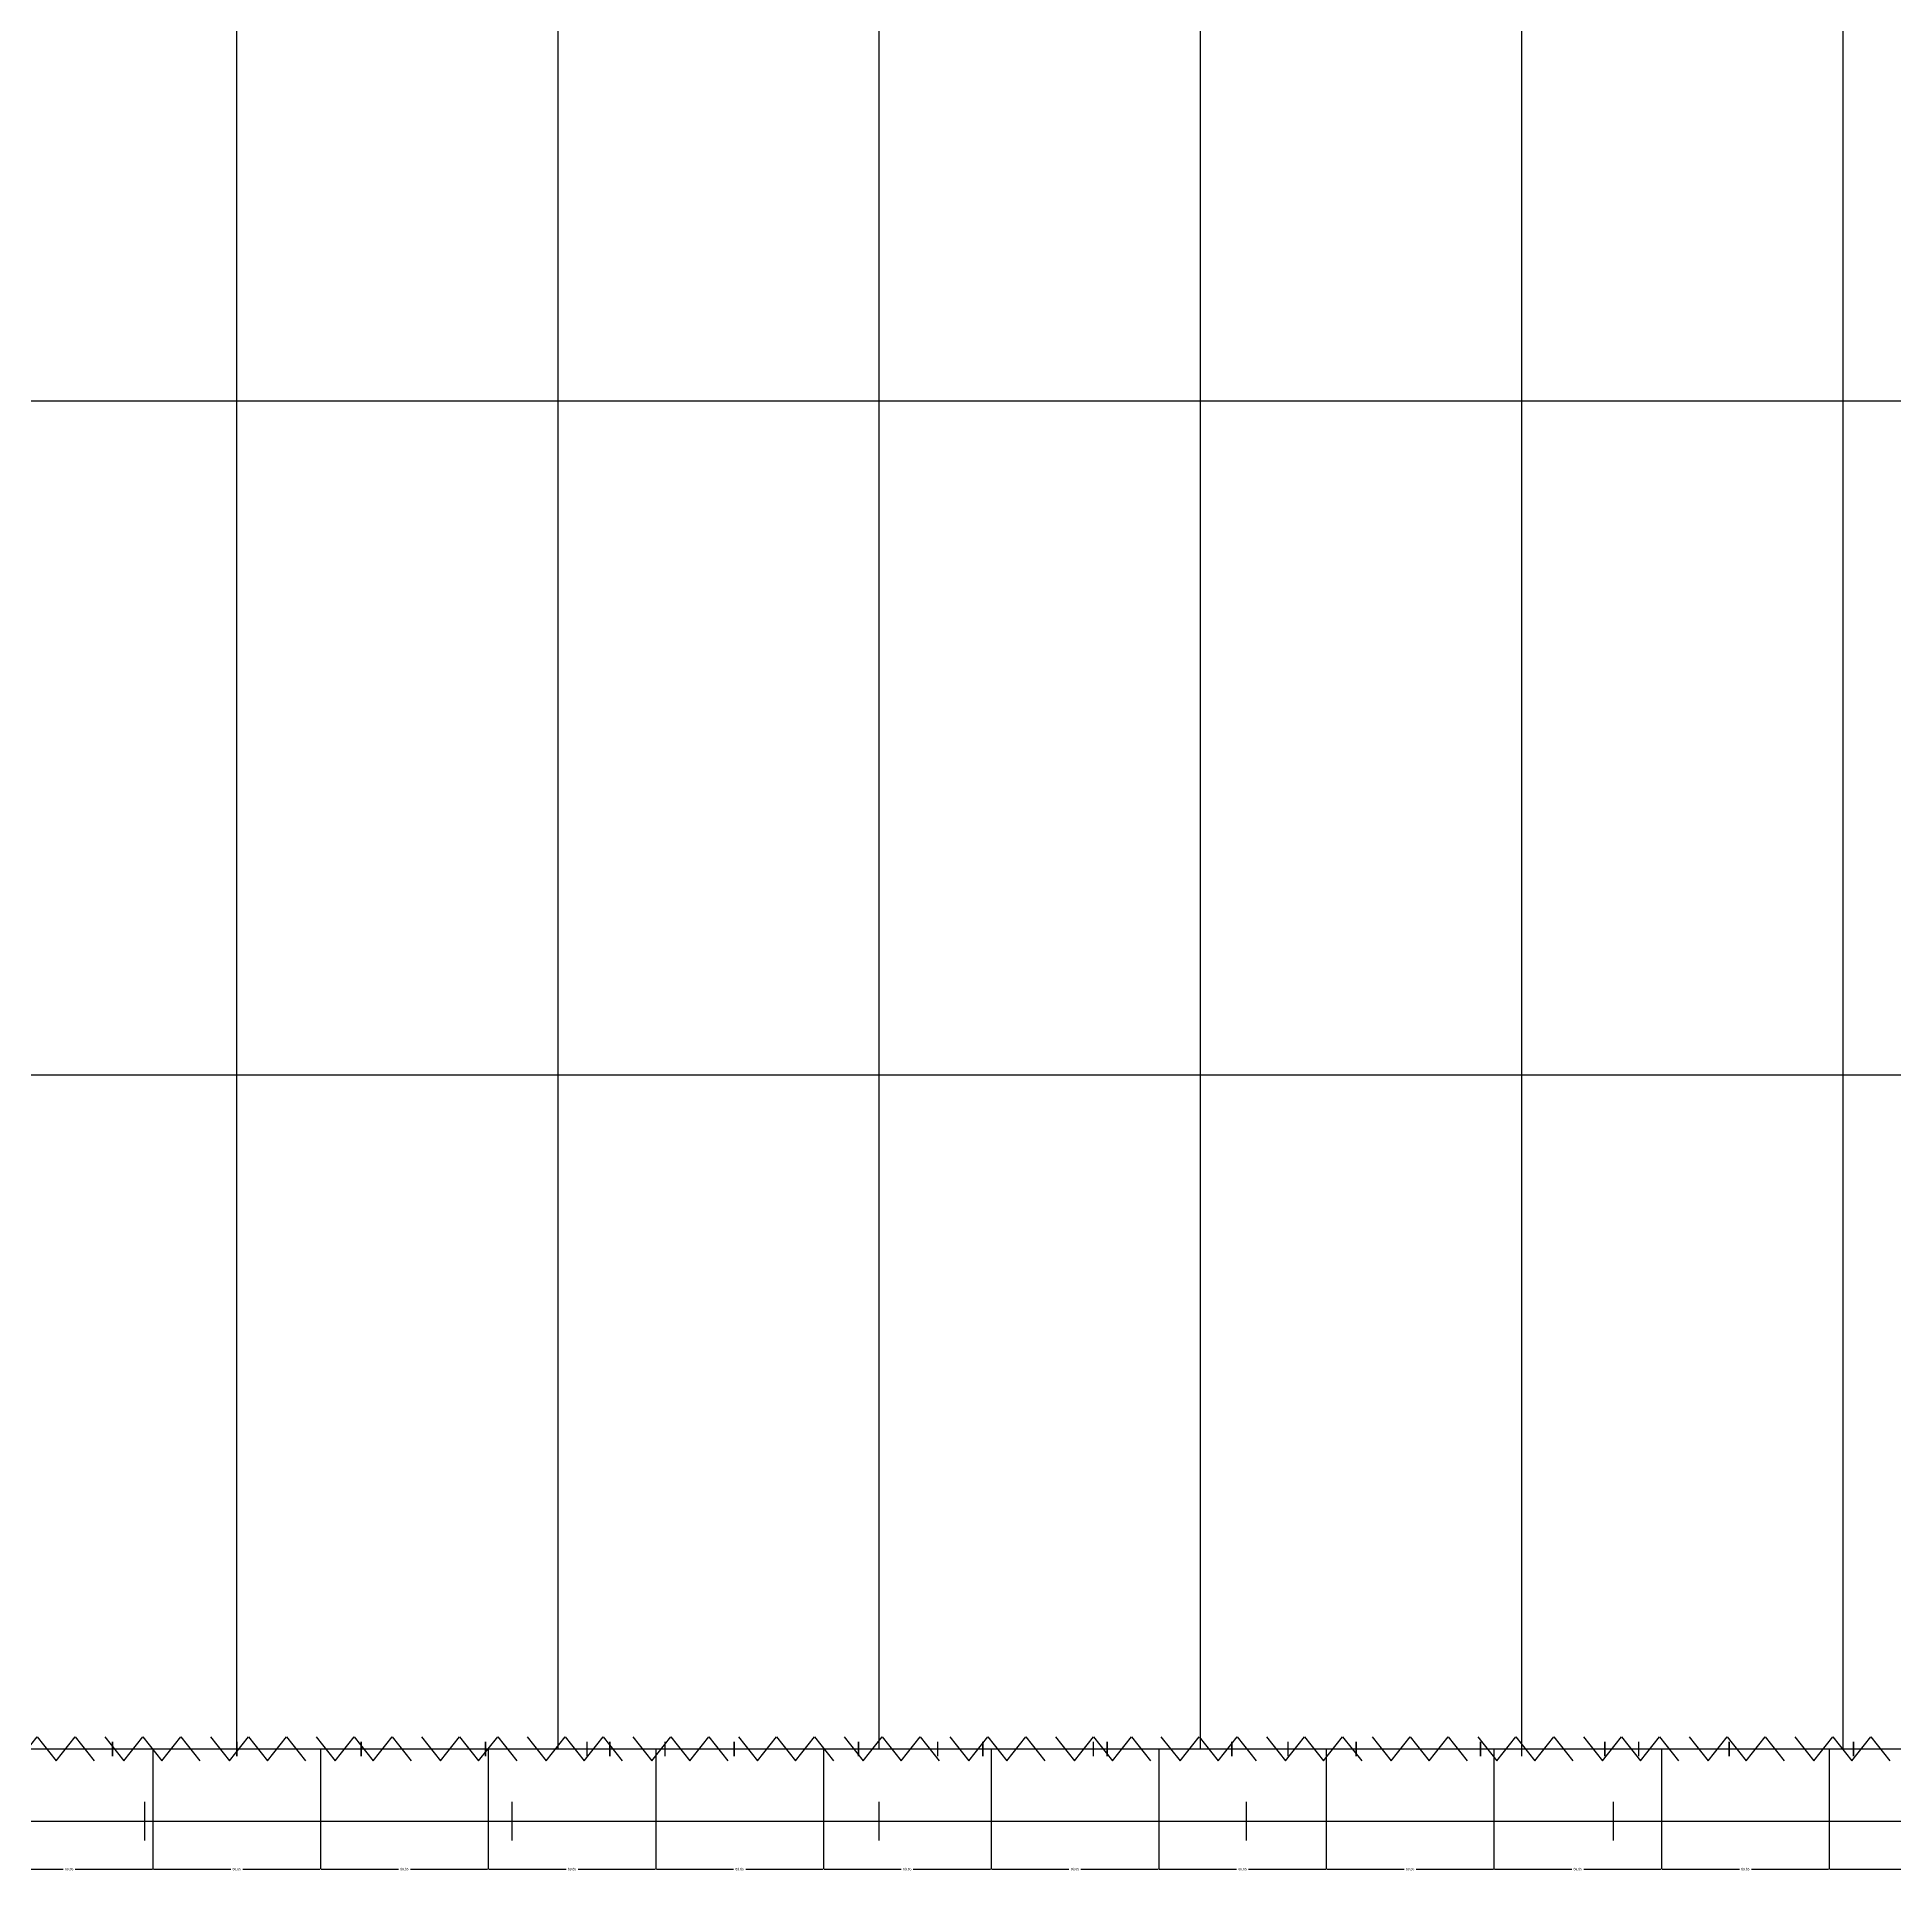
# Model space of a CAD drawing. Header units: inches. Extents: x -5298 to 11252, y 8210 to 22495.
# Drawn here: x 8294 to 9066, y 11463 to 12225 of the extents above; entities that cross this region are included whole.
import ezdxf

# ---------------------------------------------------------------- set-up
doc = ezdxf.new("R2010")
doc.units = ezdxf.units.IN
doc.header["$LTSCALE"] = 55
doc.header["$MEASUREMENT"] = 0
doc.layers.get('Defpoints').update_dxf_attribs({"color": 40})
for name, color, linetype in [('BEAM', 3, 'Continuous'), ('break', 1, 'Continuous'), ('D7', 2, 'Continuous'), ('dim', 2, 'Continuous'), ('IRON', 1, 'Continuous'), ('MABAT', 4, 'Continuous')]:
    doc.layers.add(name, color=color, linetype=linetype)
doc.layers.add('W-Conc', color=3, linetype='Continuous', lineweight=40)
doc.styles.get("Standard").update_dxf_attribs({"font": 'arial.ttf'})
doc.dimstyles.get("Standard").update_dxf_attribs({"dimtxt": 2.5, "dimasz": 2.5, "dimexe": 1.25, "dimexo": 0.625, "dimtad": 1, "dimtxsty": 'Standard', "dimcen": 2.5, "dimazin": 3, "dimtfac": 1, "dimtmove": 0, "dimatfit": 3})

# ---------------------------------------------------------------- blocks, each defined once
blk = doc.blocks.new('_CLOSEDFILLED')
at = {"color": 0, "linetype": 'BYBLOCK'}
blk.add_solid([(-1, 0.2), (0, 0), (-1, -0.2)], dxfattribs=at)
blk = doc.blocks.new('*D11')
at = {"color": 2}
for p, q in [((8272.96, 11513.24), (8272.96, 11463.24)), ((8342.61, 11513.24), (8342.61, 11463.24)), ((8273.21, 11463.24), (8305.29, 11463.24)), ((8310.29, 11463.24), (8342.36, 11463.24))]:
    blk.add_line(p, q, dxfattribs=at)
at = {"layer": 'Defpoints'}
for p in [(8272.96, 11513.24), (8342.61, 11513.24), (8272.96, 11463.24)]:
    blk.add_point(p, dxfattribs=at)
at = {"layer": 'dim', "color": 2, "xscale": 0.25, "yscale": 0.25, "rotation": 180}
blk.add_blockref('_CLOSEDFILLED', (8272.96, 11463.24), dxfattribs=at)
at = {"layer": 'dim', "color": 2, "xscale": 0.25, "yscale": 0.25}
blk.add_blockref('_CLOSEDFILLED', (8342.61, 11463.24), dxfattribs=at)
at = {"layer": 'dim', "color": 0, "insert": (8307.79, 11463.24), "char_height": 1, "attachment_point": 5}
blk.add_mtext('69,65', dxfattribs=at)
blk = doc.blocks.new('*D12')
at = {"color": 2}
for p, q in [((8342.61, 11513.24), (8342.61, 11463.24)), ((8412.26, 11513.24), (8412.26, 11463.24)), ((8342.86, 11463.24), (8374.94, 11463.24)), ((8379.94, 11463.24), (8412.01, 11463.24))]:
    blk.add_line(p, q, dxfattribs=at)
at = {"layer": 'Defpoints'}
for p in [(8342.61, 11513.24), (8412.26, 11513.24), (8342.61, 11463.24)]:
    blk.add_point(p, dxfattribs=at)
at = {"layer": 'dim', "color": 2, "xscale": 0.25, "yscale": 0.25, "rotation": 180}
blk.add_blockref('_CLOSEDFILLED', (8342.61, 11463.24), dxfattribs=at)
at = {"layer": 'dim', "color": 2, "xscale": 0.25, "yscale": 0.25}
blk.add_blockref('_CLOSEDFILLED', (8412.26, 11463.24), dxfattribs=at)
at = {"layer": 'dim', "color": 0, "insert": (8377.44, 11463.24), "char_height": 1, "attachment_point": 5}
blk.add_mtext('69,65', dxfattribs=at)
blk = doc.blocks.new('*D13')
at = {"color": 2}
for p, q in [((8412.26, 11513.24), (8412.26, 11463.24)), ((8481.91, 11513.24), (8481.91, 11463.24)), ((8412.51, 11463.24), (8444.59, 11463.24)), ((8449.59, 11463.24), (8481.66, 11463.24))]:
    blk.add_line(p, q, dxfattribs=at)
at = {"layer": 'Defpoints'}
for p in [(8412.26, 11513.24), (8481.91, 11513.24), (8412.26, 11463.24)]:
    blk.add_point(p, dxfattribs=at)
at = {"layer": 'dim', "color": 2, "xscale": 0.25, "yscale": 0.25, "rotation": 180}
blk.add_blockref('_CLOSEDFILLED', (8412.26, 11463.24), dxfattribs=at)
at = {"layer": 'dim', "color": 2, "xscale": 0.25, "yscale": 0.25}
blk.add_blockref('_CLOSEDFILLED', (8481.91, 11463.24), dxfattribs=at)
at = {"layer": 'dim', "color": 0, "insert": (8447.09, 11463.24), "char_height": 1, "attachment_point": 5}
blk.add_mtext('69,65', dxfattribs=at)
blk = doc.blocks.new('*D14')
at = {"color": 2}
for p, q in [((8481.91, 11513.24), (8481.91, 11463.24)), ((8551.56, 11513.24), (8551.56, 11463.24)), ((8482.16, 11463.24), (8514.24, 11463.24)), ((8519.24, 11463.24), (8551.31, 11463.24))]:
    blk.add_line(p, q, dxfattribs=at)
at = {"layer": 'Defpoints'}
for p in [(8481.91, 11513.24), (8551.56, 11513.24), (8481.91, 11463.24)]:
    blk.add_point(p, dxfattribs=at)
at = {"layer": 'dim', "color": 2, "xscale": 0.25, "yscale": 0.25, "rotation": 180}
blk.add_blockref('_CLOSEDFILLED', (8481.91, 11463.24), dxfattribs=at)
at = {"layer": 'dim', "color": 2, "xscale": 0.25, "yscale": 0.25}
blk.add_blockref('_CLOSEDFILLED', (8551.56, 11463.24), dxfattribs=at)
at = {"layer": 'dim', "color": 0, "insert": (8516.74, 11463.24), "char_height": 1, "attachment_point": 5}
blk.add_mtext('69,65', dxfattribs=at)
blk = doc.blocks.new('*D15')
at = {"color": 2}
for p, q in [((8551.56, 11513.24), (8551.56, 11463.24)), ((8621.21, 11513.24), (8621.21, 11463.24)), ((8551.81, 11463.24), (8583.89, 11463.24)), ((8588.89, 11463.24), (8620.96, 11463.24))]:
    blk.add_line(p, q, dxfattribs=at)
at = {"layer": 'Defpoints'}
for p in [(8551.56, 11513.24), (8621.21, 11513.24), (8551.56, 11463.24)]:
    blk.add_point(p, dxfattribs=at)
at = {"layer": 'dim', "color": 2, "xscale": 0.25, "yscale": 0.25, "rotation": 180}
blk.add_blockref('_CLOSEDFILLED', (8551.56, 11463.24), dxfattribs=at)
at = {"layer": 'dim', "color": 2, "xscale": 0.25, "yscale": 0.25}
blk.add_blockref('_CLOSEDFILLED', (8621.21, 11463.24), dxfattribs=at)
at = {"layer": 'dim', "color": 0, "insert": (8586.39, 11463.24), "char_height": 1, "attachment_point": 5}
blk.add_mtext('69,65', dxfattribs=at)
blk = doc.blocks.new('*D16')
at = {"color": 2}
for p, q in [((8621.21, 11513.24), (8621.21, 11463.24)), ((8690.86, 11513.24), (8690.86, 11463.24)), ((8621.46, 11463.24), (8653.53, 11463.24)), ((8658.53, 11463.24), (8690.61, 11463.24))]:
    blk.add_line(p, q, dxfattribs=at)
at = {"layer": 'Defpoints'}
for p in [(8621.21, 11513.24), (8690.86, 11513.24), (8621.21, 11463.24)]:
    blk.add_point(p, dxfattribs=at)
at = {"layer": 'dim', "color": 2, "xscale": 0.25, "yscale": 0.25, "rotation": 180}
blk.add_blockref('_CLOSEDFILLED', (8621.21, 11463.24), dxfattribs=at)
at = {"layer": 'dim', "color": 2, "xscale": 0.25, "yscale": 0.25}
blk.add_blockref('_CLOSEDFILLED', (8690.86, 11463.24), dxfattribs=at)
at = {"layer": 'dim', "color": 0, "insert": (8656.03, 11463.24), "char_height": 1, "attachment_point": 5}
blk.add_mtext('69,65', dxfattribs=at)
blk = doc.blocks.new('*D17')
at = {"color": 2}
for p, q in [((8690.86, 11513.24), (8690.86, 11463.24)), ((8760.51, 11513.24), (8760.51, 11463.24)), ((8691.11, 11463.24), (8723.18, 11463.24)), ((8728.18, 11463.24), (8760.26, 11463.24))]:
    blk.add_line(p, q, dxfattribs=at)
at = {"layer": 'Defpoints'}
for p in [(8690.86, 11513.24), (8760.51, 11513.24), (8690.86, 11463.24)]:
    blk.add_point(p, dxfattribs=at)
at = {"layer": 'dim', "color": 2, "xscale": 0.25, "yscale": 0.25, "rotation": 180}
blk.add_blockref('_CLOSEDFILLED', (8690.86, 11463.24), dxfattribs=at)
at = {"layer": 'dim', "color": 2, "xscale": 0.25, "yscale": 0.25}
blk.add_blockref('_CLOSEDFILLED', (8760.51, 11463.24), dxfattribs=at)
at = {"layer": 'dim', "color": 0, "insert": (8725.68, 11463.24), "char_height": 1, "attachment_point": 5}
blk.add_mtext('69,65', dxfattribs=at)
blk = doc.blocks.new('*D18')
at = {"color": 2}
for p, q in [((8760.51, 11513.24), (8760.51, 11463.24)), ((8830.16, 11513.24), (8830.16, 11463.24)), ((8760.76, 11463.24), (8792.83, 11463.24)), ((8797.83, 11463.24), (8829.91, 11463.24))]:
    blk.add_line(p, q, dxfattribs=at)
at = {"layer": 'Defpoints'}
for p in [(8760.51, 11513.24), (8830.16, 11513.24), (8760.51, 11463.24)]:
    blk.add_point(p, dxfattribs=at)
at = {"layer": 'dim', "color": 2, "xscale": 0.25, "yscale": 0.25, "rotation": 180}
blk.add_blockref('_CLOSEDFILLED', (8760.51, 11463.24), dxfattribs=at)
at = {"layer": 'dim', "color": 2, "xscale": 0.25, "yscale": 0.25}
blk.add_blockref('_CLOSEDFILLED', (8830.16, 11463.24), dxfattribs=at)
at = {"layer": 'dim', "color": 0, "insert": (8795.33, 11463.24), "char_height": 1, "attachment_point": 5}
blk.add_mtext('69,65', dxfattribs=at)
blk = doc.blocks.new('*D19')
at = {"color": 2}
for p, q in [((8830.16, 11513.24), (8830.16, 11463.24)), ((8899.81, 11513.24), (8899.81, 11463.24)), ((8830.41, 11463.24), (8862.48, 11463.24)), ((8867.48, 11463.24), (8899.56, 11463.24))]:
    blk.add_line(p, q, dxfattribs=at)
at = {"layer": 'Defpoints'}
for p in [(8830.16, 11513.24), (8899.81, 11513.24), (8830.16, 11463.24)]:
    blk.add_point(p, dxfattribs=at)
at = {"layer": 'dim', "color": 2, "xscale": 0.25, "yscale": 0.25, "rotation": 180}
blk.add_blockref('_CLOSEDFILLED', (8830.16, 11463.24), dxfattribs=at)
at = {"layer": 'dim', "color": 2, "xscale": 0.25, "yscale": 0.25}
blk.add_blockref('_CLOSEDFILLED', (8899.81, 11463.24), dxfattribs=at)
at = {"layer": 'dim', "color": 0, "insert": (8864.98, 11463.24), "char_height": 1, "attachment_point": 5}
blk.add_mtext('69,65', dxfattribs=at)
blk = doc.blocks.new('*D20')
at = {"color": 2}
for p, q in [((8899.81, 11513.24), (8899.81, 11463.24)), ((8969.45, 11513.24), (8969.45, 11463.24)), ((8900.06, 11463.24), (8932.13, 11463.24)), ((8937.13, 11463.24), (8969.2, 11463.24))]:
    blk.add_line(p, q, dxfattribs=at)
at = {"layer": 'Defpoints'}
for p in [(8899.81, 11513.24), (8969.45, 11513.24), (8899.81, 11463.24)]:
    blk.add_point(p, dxfattribs=at)
at = {"layer": 'dim', "color": 2, "xscale": 0.25, "yscale": 0.25, "rotation": 180}
blk.add_blockref('_CLOSEDFILLED', (8899.81, 11463.24), dxfattribs=at)
at = {"layer": 'dim', "color": 2, "xscale": 0.25, "yscale": 0.25}
blk.add_blockref('_CLOSEDFILLED', (8969.45, 11463.24), dxfattribs=at)
at = {"layer": 'dim', "color": 0, "insert": (8934.63, 11463.24), "char_height": 1, "attachment_point": 5}
blk.add_mtext('69,65', dxfattribs=at)
blk = doc.blocks.new('*D21')
at = {"color": 2}
for p, q in [((8969.45, 11513.24), (8969.45, 11463.24)), ((9039.1, 11513.24), (9039.1, 11463.24)), ((8969.7, 11463.24), (9001.78, 11463.24)), ((9006.78, 11463.24), (9038.85, 11463.24))]:
    blk.add_line(p, q, dxfattribs=at)
at = {"layer": 'Defpoints'}
for p in [(8969.45, 11513.24), (9039.1, 11513.24), (8969.45, 11463.24)]:
    blk.add_point(p, dxfattribs=at)
at = {"layer": 'dim', "color": 2, "xscale": 0.25, "yscale": 0.25, "rotation": 180}
blk.add_blockref('_CLOSEDFILLED', (8969.45, 11463.24), dxfattribs=at)
at = {"layer": 'dim', "color": 2, "xscale": 0.25, "yscale": 0.25}
blk.add_blockref('_CLOSEDFILLED', (9039.1, 11463.24), dxfattribs=at)
at = {"layer": 'dim', "color": 0, "insert": (9004.28, 11463.24), "char_height": 1, "attachment_point": 5}
blk.add_mtext('69,65', dxfattribs=at)
blk = doc.blocks.new('*D22')
at = {"color": 2}
for p, q in [((9039.1, 11513.24), (9039.1, 11463.24)), ((9108.75, 11513.24), (9108.75, 11463.24)), ((9039.35, 11463.24), (9071.43, 11463.24)), ((9076.43, 11463.24), (9108.5, 11463.24))]:
    blk.add_line(p, q, dxfattribs=at)
at = {"layer": 'Defpoints'}
for p in [(9039.1, 11513.24), (9108.75, 11513.24), (9039.1, 11463.24)]:
    blk.add_point(p, dxfattribs=at)
at = {"layer": 'dim', "color": 2, "xscale": 0.25, "yscale": 0.25, "rotation": 180}
blk.add_blockref('_CLOSEDFILLED', (9039.1, 11463.24), dxfattribs=at)
at = {"layer": 'dim', "color": 2, "xscale": 0.25, "yscale": 0.25}
blk.add_blockref('_CLOSEDFILLED', (9108.75, 11463.24), dxfattribs=at)
at = {"layer": 'dim', "color": 0, "insert": (9073.93, 11463.24), "char_height": 1, "attachment_point": 5}
blk.add_mtext('69,65', dxfattribs=at)

msp = doc.modelspace()

# ---------------------------------------------------------------- linework, layer by layer
at = {"layer": 'BEAM', "color": 5}
for p, q in [((8377.438, 11513.244), (8377.438, 18236.017)), ((8510.932, 11513.244), (8510.932, 18236.017)), ((8644.426, 11513.244), (8644.426, 18236.017)), ((8777.92, 11513.244), (8777.92, 18236.017)), ((8911.414, 11513.244), (8911.414, 18236.017)), ((9044.908, 11513.244), (9044.908, 18236.017)), ((7576.475, 12073.475), (10780.328, 12073.475)), ((7576.475, 11793.359), (10780.328, 11793.359)), ((7576.475, 11513.244), (10780.328, 11513.244))]:
    msp.add_line(p, q, dxfattribs=at)
at = {"layer": 'break', "color": 7}
for p, q in [((8286.589, 11508.244), (8294.489, 11518.244)), ((8294.489, 11518.244), (8302.389, 11508.244)), ((8302.389, 11508.244), (8310.289, 11518.244)), ((8310.289, 11518.244), (8318.189, 11508.244)), ((8322.578, 11518.244), (8330.478, 11508.244)), ((8330.478, 11508.244), (8338.378, 11518.244)), ((8338.378, 11518.244), (8346.278, 11508.244)), ((8346.278, 11508.244), (8354.178, 11518.244)), ((8354.178, 11518.244), (8362.077, 11508.244)), ((8366.466, 11518.244), (8374.366, 11508.244)), ((8374.366, 11508.244), (8382.266, 11518.244)), ((8382.266, 11518.244), (8390.166, 11508.244)), ((8390.166, 11508.244), (8398.066, 11518.244)), ((8398.066, 11518.244), (8405.966, 11508.244)), ((8410.355, 11518.244), (8418.255, 11508.244)), ((8418.255, 11508.244), (8426.155, 11518.244)), ((8426.155, 11518.244), (8434.054, 11508.244)), ((8434.054, 11508.244), (8441.954, 11518.244)), ((8441.954, 11518.244), (8449.854, 11508.244)), ((8454.243, 11518.244), (8462.143, 11508.244)), ((8462.143, 11508.244), (8470.043, 11518.244)), ((8470.043, 11518.244), (8477.943, 11508.244)), ((8477.943, 11508.244), (8485.843, 11518.244)), ((8485.843, 11518.244), (8493.743, 11508.244)), ((8498.132, 11518.244), (8506.031, 11508.244)), ((8506.031, 11508.244), (8513.931, 11518.244)), ((8513.931, 11518.244), (8521.831, 11508.244)), ((8521.831, 11508.244), (8529.731, 11518.244)), ((8529.731, 11518.244), (8537.631, 11508.244)), ((8542.02, 11518.244), (8549.92, 11508.244)), ((8549.92, 11508.244), (8557.82, 11518.244)), ((8557.82, 11518.244), (8565.72, 11508.244)), ((8565.72, 11508.244), (8573.62, 11518.244)), ((8573.62, 11518.244), (8581.519, 11508.244)), ((8585.908, 11518.244), (8593.808, 11508.244)), ((8593.808, 11508.244), (8601.708, 11518.244)), ((8601.708, 11518.244), (8609.608, 11508.244)), ((8609.608, 11508.244), (8617.508, 11518.244)), ((8617.508, 11518.244), (8625.408, 11508.244)), ((8629.797, 11518.244), (8637.697, 11508.244)), ((8637.697, 11508.244), (8645.597, 11518.244)), ((8645.597, 11518.244), (8653.496, 11508.244)), ((8653.496, 11508.244), (8661.396, 11518.244)), ((8661.396, 11518.244), (8669.296, 11508.244)), ((8673.685, 11518.244), (8681.585, 11508.244)), ((8681.585, 11508.244), (8689.485, 11518.244)), ((8689.485, 11518.244), (8697.385, 11508.244)), ((8697.385, 11508.244), (8705.285, 11518.244)), ((8705.285, 11518.244), (8713.185, 11508.244)), ((8717.574, 11518.244), (8725.473, 11508.244)), ((8725.473, 11508.244), (8733.373, 11518.244)), ((8733.373, 11518.244), (8741.273, 11508.244)), ((8741.273, 11508.244), (8749.173, 11518.244)), ((8749.173, 11518.244), (8757.073, 11508.244)), ((8761.462, 11518.244), (8769.362, 11508.244)), ((8769.362, 11508.244), (8777.262, 11518.244)), ((8777.262, 11518.244), (8785.162, 11508.244)), ((8785.162, 11508.244), (8793.062, 11518.244)), ((8793.062, 11518.244), (8800.961, 11508.244)), ((8805.35, 11518.244), (8813.25, 11508.244)), ((8813.25, 11508.244), (8821.15, 11518.244)), ((8821.15, 11518.244), (8829.05, 11508.244)), ((8829.05, 11508.244), (8836.95, 11518.244)), ((8836.95, 11518.244), (8844.85, 11508.244)), ((8849.239, 11518.244), (8857.139, 11508.244)), ((8857.139, 11508.244), (8865.039, 11518.244)), ((8865.039, 11518.244), (8872.938, 11508.244)), ((8872.938, 11508.244), (8880.838, 11518.244)), ((8880.838, 11518.244), (8888.738, 11508.244)), ((8893.127, 11518.244), (8901.027, 11508.244)), ((8901.027, 11508.244), (8908.927, 11518.244)), ((8908.927, 11518.244), (8916.827, 11508.244)), ((8916.827, 11508.244), (8924.727, 11518.244)), ((8924.727, 11518.244), (8932.627, 11508.244)), ((8937.015, 11518.244), (8944.915, 11508.244)), ((8944.915, 11508.244), (8952.815, 11518.244)), ((8952.815, 11518.244), (8960.715, 11508.244)), ((8960.715, 11508.244), (8968.615, 11518.244)), ((8968.615, 11518.244), (8976.515, 11508.244)), ((8980.904, 11518.244), (8988.804, 11508.244)), ((8988.804, 11508.244), (8996.704, 11518.244)), ((8996.704, 11518.244), (9004.604, 11508.244)), ((9004.604, 11508.244), (9012.504, 11518.244)), ((9012.504, 11518.244), (9020.403, 11508.244)), ((9024.792, 11518.244), (9032.692, 11508.244)), ((9032.692, 11508.244), (9040.592, 11518.244)), ((9040.592, 11518.244), (9048.492, 11508.244)), ((9048.492, 11508.244), (9056.392, 11518.244)), ((9056.392, 11518.244), (9064.292, 11508.244))]:
    msp.add_line(p, q, dxfattribs=at)
at = {"layer": 'D7', "color": 4}
for p, q in [((8377.438, 11510.244), (8377.438, 11516.244)), ((8523.068, 11510.244), (8523.068, 11516.244)), ((8668.698, 11510.244), (8668.698, 11516.244)), ((8814.327, 11510.244), (8814.327, 11516.244)), ((8959.957, 11510.244), (8959.957, 11516.244))]:
    msp.add_line(p, q, dxfattribs=at)
at = {"layer": 'IRON', "color": 1}
for p, q in [((8339.297, 11475.244), (8339.297, 11491.244)), ((8491.862, 11475.244), (8491.862, 11491.244)), ((8644.426, 11475.244), (8644.426, 11491.244)), ((8796.991, 11475.244), (8796.991, 11491.244)), ((8949.555, 11475.244), (8949.555, 11491.244)), ((7576.475, 11483.244), (10780.328, 11483.244))]:
    msp.add_line(p, q, dxfattribs=at)
at = {"layer": 'MABAT', "color": 3}
for p, q in [((8377.438, 11510.244), (8377.438, 11516.244)), ((8555.43, 11510.244), (8555.43, 11516.244)), ((8733.422, 11510.244), (8733.422, 11516.244)), ((8911.414, 11510.244), (8911.414, 11516.244))]:
    msp.add_line(p, q, dxfattribs=at)
at = {"layer": 'W-Conc', "color": 2}
for p, q in [((8325.763, 11510.244), (8325.763, 11516.244)), ((8377.438, 11510.244), (8377.438, 11516.244)), ((8429.113, 11510.244), (8429.113, 11516.244)), ((8480.789, 11510.244), (8480.789, 11516.244)), ((8532.464, 11510.244), (8532.464, 11516.244)), ((8584.139, 11510.244), (8584.139, 11516.244)), ((8635.814, 11510.244), (8635.814, 11516.244)), ((8687.489, 11510.244), (8687.489, 11516.244)), ((8739.164, 11510.244), (8739.164, 11516.244)), ((8790.839, 11510.244), (8790.839, 11516.244)), ((8842.514, 11510.244), (8842.514, 11516.244)), ((8894.189, 11510.244), (8894.189, 11516.244)), ((8945.864, 11510.244), (8945.864, 11516.244)), ((8997.539, 11510.244), (8997.539, 11516.244)), ((9049.214, 11510.244), (9049.214, 11516.244))]:
    msp.add_line(p, q, dxfattribs=at)

# ---------------------------------------------------------------- dimensions: what is measured, and where the dimension line sits
at = {"layer": 'dim', "color": 2}
for base, p1, p2, picture, middle in [((8272.965, 11463.244), (8272.965, 11513.244), (8342.614, 11513.244), '*D11', (8307.789, 11463.244)), ((8342.614, 11463.244), (8342.614, 11513.244), (8412.263, 11513.244), '*D12', (8377.438, 11463.244)), ((8412.263, 11463.244), (8412.263, 11513.244), (8481.912, 11513.244), '*D13', (8447.087, 11463.244)), ((8481.912, 11463.244), (8481.912, 11513.244), (8551.561, 11513.244), '*D14', (8516.736, 11463.244)), ((8551.561, 11463.244), (8551.561, 11513.244), (8621.21, 11513.244), '*D15', (8586.385, 11463.244)), ((8621.21, 11463.244), (8621.21, 11513.244), (8690.859, 11513.244), '*D16', (8656.034, 11463.244)), ((8690.859, 11463.244), (8690.859, 11513.244), (8760.508, 11513.244), '*D17', (8725.683, 11463.244)), ((8760.508, 11463.244), (8760.508, 11513.244), (8830.157, 11513.244), '*D18', (8795.332, 11463.244)), ((8830.157, 11463.244), (8830.157, 11513.244), (8899.806, 11513.244), '*D19', (8864.981, 11463.244)), ((8899.806, 11463.244), (8899.806, 11513.244), (8969.455, 11513.244), '*D20', (8934.63, 11463.244)), ((8969.455, 11463.244), (8969.455, 11513.244), (9039.104, 11513.244), '*D21', (9004.279, 11463.244)), ((9039.104, 11463.244), (9039.104, 11513.244), (9108.753, 11513.244), '*D22', (9073.928, 11463.244))]:
    dim = msp.add_linear_dim(base=base, p1=p1, p2=p2, dimstyle='Standard', dxfattribs=at)
    dim.commit()
    dim.dimension.update_dxf_attribs({"geometry": picture, "text_midpoint": middle})

doc.saveas('drawing.dxf')
